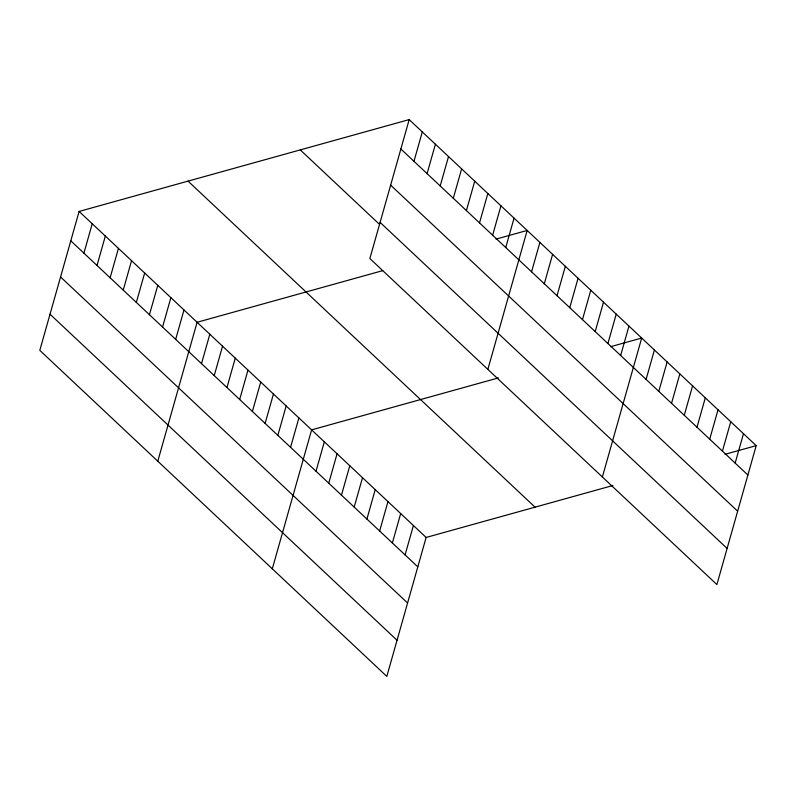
<?xml version="1.0" encoding="UTF-8"?>
<svg xmlns="http://www.w3.org/2000/svg" width="796" height="796" viewBox="0 0 796 796"><rect width="100%" height="100%" fill="white"/><g stroke="black" fill="none" stroke-linecap="round" stroke-linejoin="round"><path stroke-width="1.19" d="M409.184 119.599L369.871 258.541L716.888 584.572L756.2 445.641L409.184 119.599L79.112 211.428L39.8 350.359L386.816 676.401L426.129 537.459L612.92 485.5M83.908 253.148L92.227 223.746M97.013 265.466L105.331 236.054M110.127 277.784L118.445 248.372M123.231 290.102L131.549 260.69M136.345 302.41L144.663 273.008M149.449 314.728L157.777 285.326M162.563 327.047L170.881 297.644M175.667 339.365L183.995 309.962M157.787 461.212L197.1 322.28L382.747 270.63M201.507 363.633L209.826 334.23M214.233 375.593L222.552 346.19M226.95 387.543L235.278 358.14M239.676 399.502L247.994 370.1M252.402 411.452L260.72 382.05M265.128 423.412L273.446 394.01M277.844 435.362L286.172 405.96M290.57 447.322L298.898 417.91M272.302 568.812L311.614 429.87L498.405 377.901M316.022 471.232L324.34 441.82M413.97 161.319L422.288 131.917M328.748 483.182L337.066 453.78M427.084 173.637L435.402 144.235M341.464 495.142L349.792 465.73M440.188 185.956L448.516 156.553M354.19 507.092L362.508 477.69M453.302 198.274L461.62 168.871M366.916 519.052L375.234 489.639M466.406 210.592L474.734 181.18M379.642 531.002L387.96 501.599M479.52 222.91L487.839 193.498M392.368 542.962L400.686 513.549M492.625 235.228L500.953 205.816M405.084 554.912L413.413 525.509M505.739 247.536L514.057 218.134M487.849 369.394L527.171 230.452L496.047 239.108M531.569 271.814L539.897 242.402M544.295 283.764L552.613 254.362M557.021 295.724L565.339 266.312M569.747 307.674L578.065 278.272M582.463 319.634L590.791 290.222M595.189 331.584L603.517 302.181M607.915 343.544L616.233 314.131M620.641 355.494L628.959 326.091M602.373 476.983L641.685 338.041L610.562 346.698M646.083 379.403L654.412 350.001M658.809 391.363L667.128 361.951M671.535 403.313L679.854 373.911M684.262 415.273L692.58 385.861M696.988 427.223L705.306 397.821M709.704 439.183L718.032 409.771M722.43 451.133L730.748 421.731M735.156 463.093L743.474 433.681M725.076 454.297L756.2 445.641M400.866 149.001L747.882 475.043M390.637 185.15L737.653 511.191M380.1 222.392L727.116 548.434M300.261 149.897L378.916 223.805M188.035 181.12L535.051 507.161M79.112 211.428L426.129 537.459M70.794 240.83L417.81 566.871M60.566 276.978L407.582 603.01M50.029 314.221L397.045 640.253"/></g></svg>
